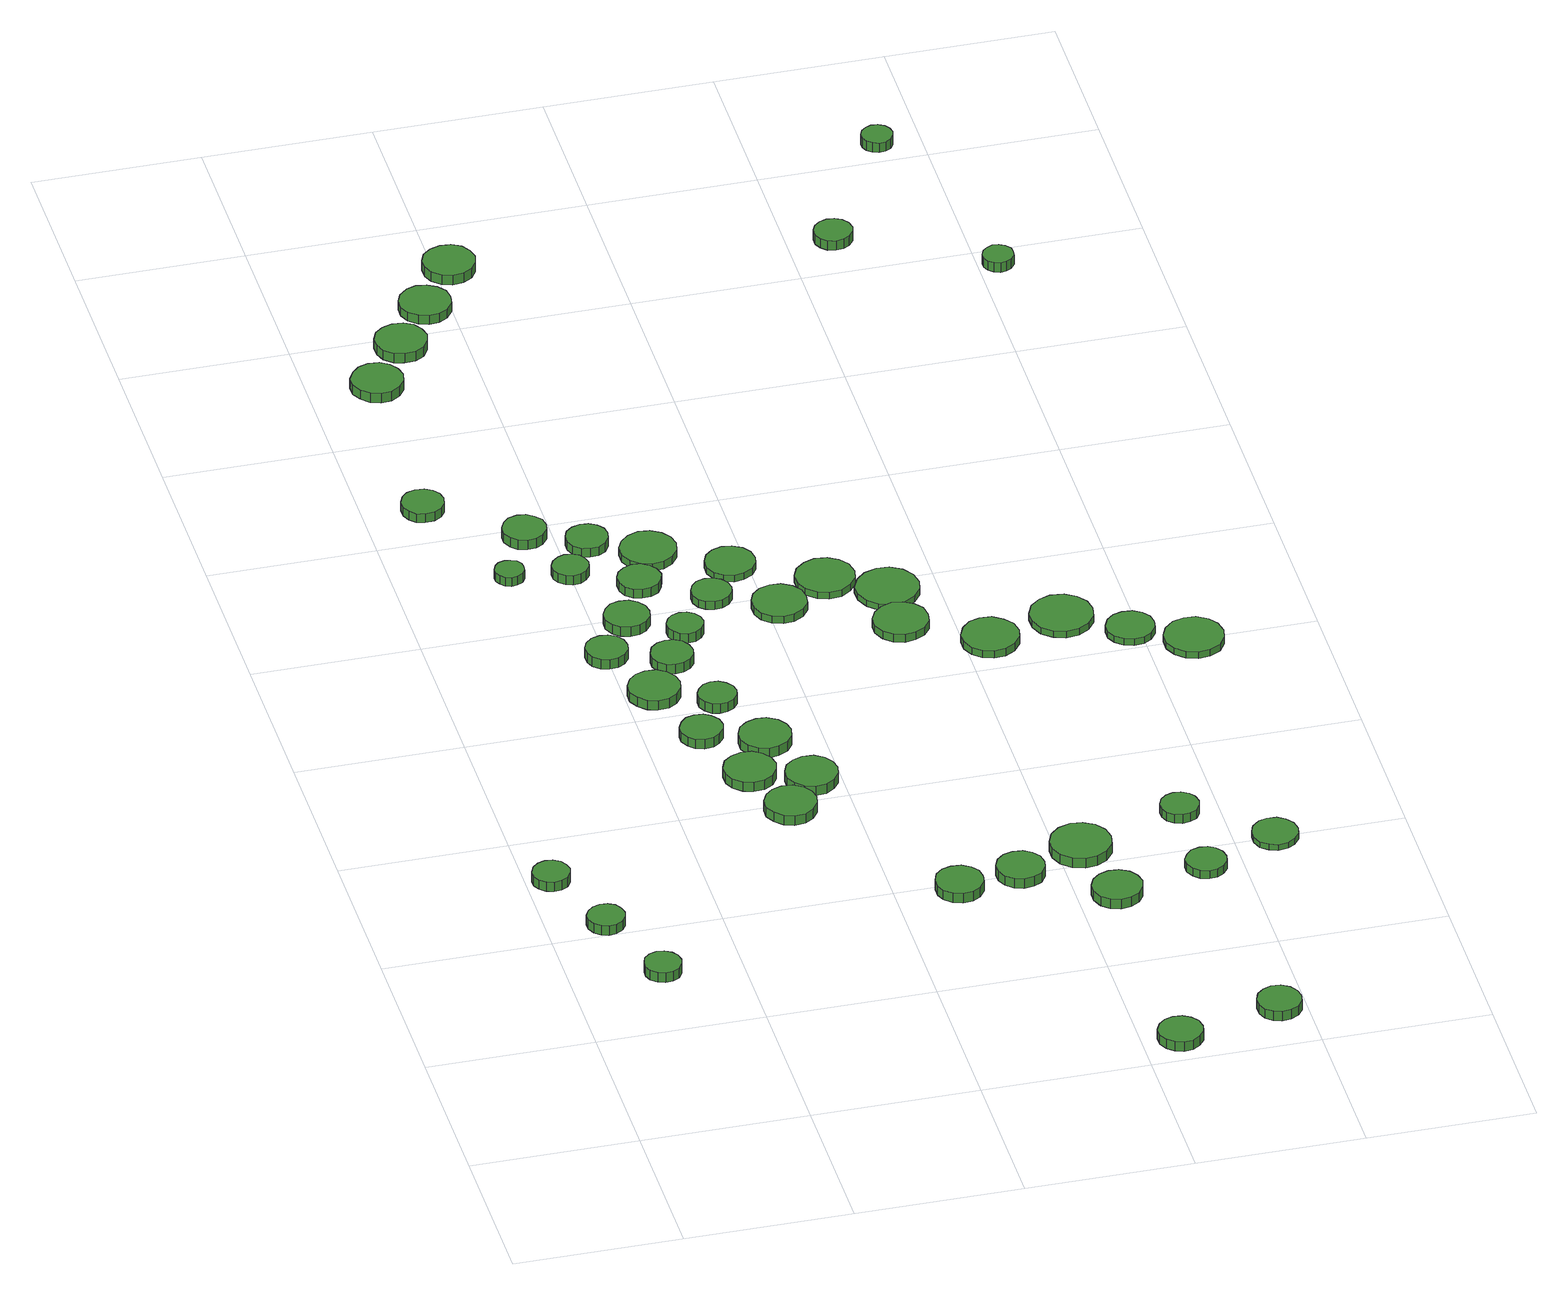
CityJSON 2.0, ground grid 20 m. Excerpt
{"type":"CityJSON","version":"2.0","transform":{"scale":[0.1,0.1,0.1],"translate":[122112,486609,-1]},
"CityObjects":{
"tree1":{"type":"SolitaryVegetationObject","attributes":{"function":"something"},"geometry":[{"type":"MultiSurface","lod":"1","boundaries":[[[0,1,2,3,4,5,6,7,8,9,10,11,12,13,14]],[[15,16,17,18,19,20,21,22,23,24,25,26,27,28,29]],[[0,29,28,1]],[[1,28,27,2]],[[2,27,26,3]],[[3,26,25,4]],[[4,25,24,5]],[[5,24,23,6]],[[6,23,22,7]],[[7,22,21,8]],[[8,21,20,9]],[[9,20,19,10]],[[10,19,18,11]],[[11,18,17,12]],[[12,17,16,13]],[[13,16,15,14]],[[14,15,29,0]]]}]},
"tree2":{"type":"SolitaryVegetationObject","attributes":{"function":"something"},"geometry":[{"type":"MultiSurface","lod":"1","boundaries":[[[30,31,32,33,34,35,36,37,38,39,40,41,42,43,44]],[[45,46,47,48,49,50,51,52,53,54,55,56,57,58,59]],[[30,59,58,31]],[[31,58,57,32]],[[32,57,56,33]],[[33,56,55,34]],[[34,55,54,35]],[[35,54,53,36]],[[36,53,52,37]],[[37,52,51,38]],[[38,51,50,39]],[[39,50,49,40]],[[40,49,48,41]],[[41,48,47,42]],[[42,47,46,43]],[[43,46,45,44]],[[44,45,59,30]]]}]},
"tree3":{"type":"SolitaryVegetationObject","attributes":{"function":"something"},"geometry":[{"type":"MultiSurface","lod":"1","boundaries":[[[60,61,62,63,64,65,66,67,68,69,70,71,72,73,74]],[[75,76,77,78,79,80,81,82,83,84,85,86,87,88,89]],[[60,89,88,61]],[[61,88,87,62]],[[62,87,86,63]],[[63,86,85,64]],[[64,85,84,65]],[[65,84,83,66]],[[66,83,82,67]],[[67,82,81,68]],[[68,81,80,69]],[[69,80,79,70]],[[70,79,78,71]],[[71,78,77,72]],[[72,77,76,73]],[[73,76,75,74]],[[74,75,89,60]]]}]},
"tree4":{"type":"SolitaryVegetationObject","attributes":{"function":"something"},"geometry":[{"type":"MultiSurface","lod":"1","boundaries":[[[90,91,92,93,94,95,96,97,98,99,100,101,102,103,104]],[[105,106,107,108,109,110,111,112,113,114,115,116,117,118,119]],[[90,119,118,91]],[[91,118,117,92]],[[92,117,116,93]],[[93,116,115,94]],[[94,115,114,95]],[[95,114,113,96]],[[96,113,112,97]],[[97,112,111,98]],[[98,111,110,99]],[[99,110,109,100]],[[100,109,108,101]],[[101,108,107,102]],[[102,107,106,103]],[[103,106,105,104]],[[104,105,119,90]]]}]},
"tree5":{"type":"SolitaryVegetationObject","attributes":{"function":"something"},"geometry":[{"type":"MultiSurface","lod":"1","boundaries":[[[120,121,122,123,124,125,126,127,128,129,130,131,132,133,134]],[[135,136,137,138,139,140,141,142,143,144,145,146,147,148,149]],[[120,149,148,121]],[[121,148,147,122]],[[122,147,146,123]],[[123,146,145,124]],[[124,145,144,125]],[[125,144,143,126]],[[126,143,142,127]],[[127,142,141,128]],[[128,141,140,129]],[[129,140,139,130]],[[130,139,138,131]],[[131,138,137,132]],[[132,137,136,133]],[[133,136,135,134]],[[134,135,149,120]]]}]},
"tree6":{"type":"SolitaryVegetationObject","attributes":{"function":"something"},"geometry":[{"type":"MultiSurface","lod":"1","boundaries":[[[150,151,152,153,154,155,156,157,158,159,160,161,162,163,164]],[[165,166,167,168,169,170,171,172,173,174,175,176,177,178,179]],[[150,179,178,151]],[[151,178,177,152]],[[152,177,176,153]],[[153,176,175,154]],[[154,175,174,155]],[[155,174,173,156]],[[156,173,172,157]],[[157,172,171,158]],[[158,171,170,159]],[[159,170,169,160]],[[160,169,168,161]],[[161,168,167,162]],[[162,167,166,163]],[[163,166,165,164]],[[164,165,179,150]]]}]},
"tree7":{"type":"SolitaryVegetationObject","attributes":{"function":"something"},"geometry":[{"type":"MultiSurface","lod":"1","boundaries":[[[180,181,182,183,184,185,186,187,188,189,190,191,192,193,194]],[[195,196,197,198,199,200,201,202,203,204,205,206,207,208,209]],[[180,209,208,181]],[[181,208,207,182]],[[182,207,206,183]],[[183,206,205,184]],[[184,205,204,185]],[[185,204,203,186]],[[186,203,202,187]],[[187,202,201,188]],[[188,201,200,189]],[[189,200,199,190]],[[190,199,198,191]],[[191,198,197,192]],[[192,197,196,193]],[[193,196,195,194]],[[194,195,209,180]]]}]},
"tree8":{"type":"SolitaryVegetationObject","attributes":{"function":"something"},"geometry":[{"type":"MultiSurface","lod":"1","boundaries":[[[210,211,212,213,214,215,216,217,218,219,220,221,222,223,224]],[[225,226,227,228,229,230,231,232,233,234,235,236,237,238,239]],[[210,239,238,211]],[[211,238,237,212]],[[212,237,236,213]],[[213,236,235,214]],[[214,235,234,215]],[[215,234,233,216]],[[216,233,232,217]],[[217,232,231,218]],[[218,231,230,219]],[[219,230,229,220]],[[220,229,228,221]],[[221,228,227,222]],[[222,227,226,223]],[[223,226,225,224]],[[224,225,239,210]]]}]},
"tree9":{"type":"SolitaryVegetationObject","attributes":{"function":"something"},"geometry":[{"type":"MultiSurface","lod":"1","boundaries":[[[240,241,242,243,244,245,246,247,248,249,250,251,252,253,254]],[[255,256,257,258,259,260,261,262,263,264,265,266,267,268,269]],[[240,269,268,241]],[[241,268,267,242]],[[242,267,266,243]],[[243,266,265,244]],[[244,265,264,245]],[[245,264,263,246]],[[246,263,262,247]],[[247,262,261,248]],[[248,261,260,249]],[[249,260,259,250]],[[250,259,258,251]],[[251,258,257,252]],[[252,257,256,253]],[[253,256,255,254]],[[254,255,269,240]]]}]},
"tree10":{"type":"SolitaryVegetationObject","attributes":{"function":"something"},"geometry":[{"type":"MultiSurface","lod":"1","boundaries":[[[270,271,272,273,274,275,276,277,278,279,280,281,282,283,284]],[[285,286,287,288,289,290,291,292,293,294,295,296,297,298,299]],[[270,299,298,271]],[[271,298,297,272]],[[272,297,296,273]],[[273,296,295,274]],[[274,295,294,275]],[[275,294,293,276]],[[276,293,292,277]],[[277,292,291,278]],[[278,291,290,279]],[[279,290,289,280]],[[280,289,288,281]],[[281,288,287,282]],[[282,287,286,283]],[[283,286,285,284]],[[284,285,299,270]]]}]},
"tree11":{"type":"SolitaryVegetationObject","attributes":{"function":"something"},"geometry":[{"type":"MultiSurface","lod":"1","boundaries":[[[300,301,302,303,304,305,306,307,308,309,310,311,312,313,314]],[[315,316,317,318,319,320,321,322,323,324,325,326,327,328,329]],[[300,329,328,301]],[[301,328,327,302]],[[302,327,326,303]],[[303,326,325,304]],[[304,325,324,305]],[[305,324,323,306]],[[306,323,322,307]],[[307,322,321,308]],[[308,321,320,309]],[[309,320,319,310]],[[310,319,318,311]],[[311,318,317,312]],[[312,317,316,313]],[[313,316,315,314]],[[314,315,329,300]]]}]},
"tree12":{"type":"SolitaryVegetationObject","attributes":{"function":"something"},"geometry":[{"type":"MultiSurface","lod":"1","boundaries":[[[330,331,332,333,334,335,336,337,338,339,340,341,342,343,344]],[[345,346,347,348,349,350,351,352,353,354,355,356,357,358,359]],[[330,359,358,331]],[[331,358,357,332]],[[332,357,356,333]],[[333,356,355,334]],[[334,355,354,335]],[[335,354,353,336]],[[336,353,352,337]],[[337,352,351,338]],[[338,351,350,339]],[[339,350,349,340]],[[340,349,348,341]],[[341,348,347,342]],[[342,347,346,343]],[[343,346,345,344]],[[344,345,359,330]]]}]},
"tree13":{"type":"SolitaryVegetationObject","attributes":{"function":"something"},"geometry":[{"type":"MultiSurface","lod":"1","boundaries":[[[360,361,362,363,364,365,366,367,368,369,370,371,372,373,374]],[[375,376,377,378,379,380,381,382,383,384,385,386,387,388,389]],[[360,389,388,361]],[[361,388,387,362]],[[362,387,386,363]],[[363,386,385,364]],[[364,385,384,365]],[[365,384,383,366]],[[366,383,382,367]],[[367,382,381,368]],[[368,381,380,369]],[[369,380,379,370]],[[370,379,378,371]],[[371,378,377,372]],[[372,377,376,373]],[[373,376,375,374]],[[374,375,389,360]]]}]},
"tree14":{"type":"SolitaryVegetationObject","attributes":{"function":"something"},"geometry":[{"type":"MultiSurface","lod":"1","boundaries":[[[390,391,392,393,394,395,396,397,398,399,400,401,402,403,404]],[[405,406,407,408,409,410,411,412,413,414,415,416,417,418,419]],[[390,419,418,391]],[[391,418,417,392]],[[392,417,416,393]],[[393,416,415,394]],[[394,415,414,395]],[[395,414,413,396]],[[396,413,412,397]],[[397,412,411,398]],[[398,411,410,399]],[[399,410,409,400]],[[400,409,408,401]],[[401,408,407,402]],[[402,407,406,403]],[[403,406,405,404]],[[404,405,419,390]]]}]},
"tree15":{"type":"SolitaryVegetationObject","attributes":{"function":"something"},"geometry":[{"type":"MultiSurface","lod":"1","boundaries":[[[420,421,422,423,424,425,426,427,428,429,430,431,432,433,434]],[[435,436,437,438,439,440,441,442,443,444,445,446,447,448,449]],[[420,449,448,421]],[[421,448,447,422]],[[422,447,446,423]],[[423,446,445,424]],[[424,445,444,425]],[[425,444,443,426]],[[426,443,442,427]],[[427,442,441,428]],[[428,441,440,429]],[[429,440,439,430]],[[430,439,438,431]],[[431,438,437,432]],[[432,437,436,433]],[[433,436,435,434]],[[434,435,449,420]]]}]},
"tree16":{"type":"SolitaryVegetationObject","attributes":{"function":"something"},"geometry":[{"type":"MultiSurface","lod":"1","boundaries":[[[450,451,452,453,454,455,456,457,458,459,460,461,462,463,464]],[[465,466,467,468,469,470,471,472,473,474,475,476,477,478,479]],[[450,479,478,451]],[[451,478,477,452]],[[452,477,476,453]],[[453,476,475,454]],[[454,475,474,455]],[[455,474,473,456]],[[456,473,472,457]],[[457,472,471,458]],[[458,471,470,459]],[[459,470,469,460]],[[460,469,468,461]],[[461,468,467,462]],[[462,467,466,463]],[[463,466,465,464]],[[464,465,479,450]]]}]},
"tree17":{"type":"SolitaryVegetationObject","attributes":{"function":"something"},"geometry":[{"type":"MultiSurface","lod":"1","boundaries":[[[480,481,482,483,484,485,486,487,488,489,490,491,492,493,494]],[[495,496,497,498,499,500,501,502,503,504,505,506,507,508,509]],[[480,509,508,481]],[[481,508,507,482]],[[482,507,506,483]],[[483,506,505,484]],[[484,505,504,485]],[[485,504,503,486]],[[486,503,502,487]],[[487,502,501,488]],[[488,501,500,489]],[[489,500,499,490]],[[490,499,498,491]],[[491,498,497,492]],[[492,497,496,493]],[[493,496,495,494]],[[494,495,509,480]]]}]},
"tree18":{"type":"SolitaryVegetationObject","attributes":{"function":"something"},"geometry":[{"type":"MultiSurface","lod":"1","boundaries":[[[510,511,512,513,514,515,516,517,518,519,520,521,522,523,524]],[[525,526,527,528,529,530,531,532,533,534,535,536,537,538,539]],[[510,539,538,511]],[[511,538,537,512]],[[512,537,536,513]],[[513,536,535,514]],[[514,535,534,515]],[[515,534,533,516]],[[516,533,532,517]],[[517,532,531,518]],[[518,531,530,519]],[[519,530,529,520]],[[520,529,528,521]],[[521,528,527,522]],[[522,527,526,523]],[[523,526,525,524]],[[524,525,539,510]]]}]},
"tree19":{"type":"SolitaryVegetationObject","attributes":{"function":"something"},"geometry":[{"type":"MultiSurface","lod":"1","boundaries":[[[540,541,542,543,544,545,546,547,548,549,550,551,552,553,554]],[[555,556,557,558,559,560,561,562,563,564,565,566,567,568,569]],[[540,569,568,541]],[[541,568,567,542]],[[542,567,566,543]],[[543,566,565,544]],[[544,565,564,545]],[[545,564,563,546]],[[546,563,562,547]],[[547,562,561,548]],[[548,561,560,549]],[[549,560,559,550]],[[550,559,558,551]],[[551,558,557,552]],[[552,557,556,553]],[[553,556,555,554]],[[554,555,569,540]]]}]},
"tree20":{"type":"SolitaryVegetationObject","attributes":{"function":"something"},"geometry":[{"type":"MultiSurface","lod":"1","boundaries":[[[570,571,572,573,574,575,576,577,578,579,580,581,582,583,584]],[[585,586,587,588,589,590,591,592,593,594,595,596,597,598,599]],[[570,599,598,571]],[[571,598,597,572]],[[572,597,596,573]],[[573,596,595,574]],[[574,595,594,575]],[[575,594,593,576]],[[576,593,592,577]],[[577,592,591,578]],[[578,591,590,579]],[[579,590,589,580]],[[580,589,588,581]],[[581,588,587,582]],[[582,587,586,583]],[[583,586,585,584]],[[584,585,599,570]]]}]},
"tree21":{"type":"SolitaryVegetationObject","attributes":{"function":"something"},"geometry":[{"type":"MultiSurface","lod":"1","boundaries":[[[600,601,602,603,604,605,606,607,608,609,610,611,612,613,614]],[[615,616,617,618,619,620,621,622,623,624,625,626,627,628,629]],[[600,629,628,601]],[[601,628,627,602]],[[602,627,626,603]],[[603,626,625,604]],[[604,625,624,605]],[[605,624,623,606]],[[606,623,622,607]],[[607,622,621,608]],[[608,621,620,609]],[[609,620,619,610]],[[610,619,618,611]],[[611,618,617,612]],[[612,617,616,613]],[[613,616,615,614]],[[614,615,629,600]]]}]},
"tree22":{"type":"SolitaryVegetationObject","attributes":{"function":"something"},"geometry":[{"type":"MultiSurface","lod":"1","boundaries":[[[630,631,632,633,634,635,636,637,638,639,640,641,642,643,644]],[[645,646,647,648,649,650,651,652,653,654,655,656,657,658,659]],[[630,659,658,631]],[[631,658,657,632]],[[632,657,656,633]],[[633,656,655,634]],[[634,655,654,635]],[[635,654,653,636]],[[636,653,652,637]],[[637,652,651,638]],[[638,651,650,639]],[[639,650,649,640]],[[640,649,648,641]],[[641,648,647,642]],[[642,647,646,643]],[[643,646,645,644]],[[644,645,659,630]]]}]},
"tree23":{"type":"SolitaryVegetationObject","attributes":{"function":"something"},"geometry":[{"type":"MultiSurface","lod":"1","boundaries":[[[660,661,662,663,664,665,666,667,668,669,670,671,672,673,674]],[[675,676,677,678,679,680,681,682,683,684,685,686,687,688,689]],[[660,689,688,661]],[[661,688,687,662]],[[662,687,686,663]],[[663,686,685,664]],[[664,685,684,665]],[[665,684,683,666]],[[666,683,682,667]],[[667,682,681,668]],[[668,681,680,669]],[[669,680,679,670]],[[670,679,678,671]],[[671,678,677,672]],[[672,677,676,673]],[[673,676,675,674]],[[674,675,689,660]]]}]},
"tree24":{"type":"SolitaryVegetationObject","attributes":{"function":"something"},"geometry":[{"type":"MultiSurface","lod":"1","boundaries":[[[690,691,692,693,694,695,696,697,698,699,700,701,702,703,704]],[[705,706,707,708,709,710,711,712,713,714,715,716,717,718,719]],[[690,719,718,691]],[[691,718,717,692]],[[692,717,716,693]],[[693,716,715,694]],[[694,715,714,695]],[[695,714,713,696]],[[696,713,712,697]],[[697,712,711,698]],[[698,711,710,699]],[[699,710,709,700]],[[700,709,708,701]],[[701,708,707,702]],[[702,707,706,703]],[[703,706,705,704]],[[704,705,719,690]]]}]},
"tree25":{"type":"SolitaryVegetationObject","attributes":{"function":"something"},"geometry":[{"type":"MultiSurface","lod":"1","boundaries":[[[720,721,722,723,724,725,726,727,728,729,730,731,732,733,734]],[[735,736,737,738,739,740,741,742,743,744,745,746,747,748,749]],[[720,749,748,721]],[[721,748,747,722]],[[722,747,746,723]],[[723,746,745,724]],[[724,745,744,725]],[[725,744,743,726]],[[726,743,742,727]],[[727,742,741,728]],[[728,741,740,729]],[[729,740,739,730]],[[730,739,738,731]],[[731,738,737,732]],[[732,737,736,733]],[[733,736,735,734]],[[734,735,749,720]]]}]},
"tree26":{"type":"SolitaryVegetationObject","attributes":{"function":"something"},"geometry":[{"type":"MultiSurface","lod":"1","boundaries":[[[750,751,752,753,754,755,756,757,758,759,760,761,762,763,764]],[[765,766,767,768,769,770,771,772,773,774,775,776,777,778,779]],[[750,779,778,751]],[[751,778,777,752]],[[752,777,776,753]],[[753,776,775,754]],[[754,775,774,755]],[[755,774,773,756]],[[756,773,772,757]],[[757,772,771,758]],[[758,771,770,759]],[[759,770,769,760]],[[760,769,768,761]],[[761,768,767,762]],[[762,767,766,763]],[[763,766,765,764]],[[764,765,779,750]]]}]},
"tree27":{"type":"SolitaryVegetationObject","attributes":{"function":"something"},"geometry":[{"type":"MultiSurface","lod":"1","boundaries":[[[780,781,782,783,784,785,786,787,788,789,790,791,792,793,794]],[[795,796,797,798,799,800,801,802,803,804,805,806,807,808,809]],[[780,809,808,781]],[[781,808,807,782]],[[782,807,806,783]],[[783,806,805,784]],[[784,805,804,785]],[[785,804,803,786]],[[786,803,802,787]],[[787,802,801,788]],[[788,801,800,789]],[[789,800,799,790]],[[790,799,798,791]],[[791,798,797,792]],[[792,797,796,793]],[[793,796,795,794]],[[794,795,809,780]]]}]},
"tree28":{"type":"SolitaryVegetationObject","attributes":{"function":"something"},"geometry":[{"type":"MultiSurface","lod":"1","boundaries":[[[810,811,812,813,814,815,816,817,818,819,820,821,822,823,824]],[[825,826,827,828,829,830,831,832,833,834,835,836,837,838,839]],[[810,839,838,811]],[[811,838,837,812]],[[812,837,836,813]],[[813,836,835,814]],[[814,835,834,815]],[[815,834,833,816]],[[816,833,832,817]],[[817,832,831,818]],[[818,831,830,819]],[[819,830,829,820]],[[820,829,828,821]],[[821,828,827,822]],[[822,827,826,823]],[[823,826,825,824]],[[824,825,839,810]]]}]},
"tree29":{"type":"SolitaryVegetationObject","attributes":{"function":"something"},"geometry":[{"type":"MultiSurface","lod":"1","boundaries":[[[840,841,842,843,844,845,846,847,848,849,850,851,852,853,854]],[[855,856,857,858,859,860,861,862,863,864,865,866,867,868,869]],[[840,869,868,841]],[[841,868,867,842]],[[842,867,866,843]],[[843,866,865,844]],[[844,865,864,845]],[[845,864,863,846]],[[846,863,862,847]],[[847,862,861,848]],[[848,861,860,849]],[[849,860,859,850]],[[850,859,858,851]],[[851,858,857,852]],[[852,857,856,853]],[[853,856,855,854]],[[854,855,869,840]]]}]},
"tree30":{"type":"SolitaryVegetationObject","attributes":{"function":"something"},"geometry":[{"type":"MultiSurface","lod":"1","boundaries":[[[870,871,872,873,874,875,876,877,878,879,880,881,882,883,884]],[[885,886,887,888,889,890,891,892,893,894,895,896,897,898,899]],[[870,899,898,871]],[[871,898,897,872]],[[872,897,896,873]],[[873,896,895,874]],[[874,895,894,875]],[[875,894,893,876]],[[876,893,892,877]],[[877,892,891,878]],[[878,891,890,879]],[[879,890,889,880]],[[880,889,888,881]],[[881,888,887,882]],[[882,887,886,883]],[[883,886,885,884]],[[884,885,899,870]]]}]},
"tree31":{"type":"SolitaryVegetationObject","attributes":{"function":"something"},"geometry":[{"type":"MultiSurface","lod":"1","boundaries":[[[900,901,902,903,904,905,906,907,908,909,910,911,912,913,914]],[[915,916,917,918,919,920,921,922,923,924,925,926,927,928,929]],[[900,929,928,901]],[[901,928,927,902]],[[902,927,926,903]],[[903,926,925,904]],[[904,925,924,905]],[[905,924,923,906]],[[906,923,922,907]],[[907,922,921,908]],[[908,921,920,909]],[[909,920,919,910]],[[910,919,918,911]],[[911,918,917,912]],[[912,917,916,913]],[[913,916,915,914]],[[914,915,929,900]]]}]},
"tree32":{"type":"SolitaryVegetationObject","attributes":{"function":"something"},"geometry":[{"type":"MultiSurface","lod":"1","boundaries":[[[930,931,932,933,934,935,936,937,938,939,940,941,942,943,944]],[[945,946,947,948,949,950,951,952,953,954,955,956,957,958,959]],[[930,959,958,931]],[[931,958,957,932]],[[932,957,956,933]],[[933,956,955,934]],[[934,955,954,935]],[[935,954,953,936]],[[936,953,952,937]],[[937,952,951,938]],[[938,951,950,939]],[[939,950,949,940]],[[940,949,948,941]],[[941,948,947,942]],[[942,947,946,943]],[[943,946,945,944]],[[944,945,959,930]]]}]},
"tree33":{"type":"SolitaryVegetationObject","attributes":{"function":"something"},"geometry":[{"type":"MultiSurface","lod":"1","boundaries":[[[960,961,962,963,964,965,966,967,968,969,970,971,972,973,974]],[[975,976,977,978,979,980,981,982,983,984,985,986,987,988,989]],[[960,989,988,961]],[[961,988,987,962]],[[962,987,986,963]],[[963,986,985,964]],[[964,985,984,965]],[[965,984,983,966]],[[966,983,982,967]],[[967,982,981,968]],[[968,981,980,969]],[[969,980,979,970]],[[970,979,978,971]],[[971,978,977,972]],[[972,977,976,973]],[[973,976,975,974]],[[974,975,989,960]]]}]},
"tree34":{"type":"SolitaryVegetationObject","attributes":{"function":"something"},"geometry":[{"type":"MultiSurface","lod":"1","boundaries":[[[990,991,992,993,994,995,996,997,998,999,1000,1001,1002,1003,1004]],[[1005,1006,1007,1008,1009,1010,1011,1012,1013,1014,1015,1016,1017,1018,1019]],[[990,1019,1018,991]],[[991,1018,1017,992]],[[992,1017,1016,993]],[[993,1016,1015,994]],[[994,1015,1014,995]],[[995,1014,1013,996]],[[996,1013,1012,997]],[[997,1012,1011,998]],[[998,1011,1010,999]],[[999,1010,1009,1000]],[[1000,1009,1008,1001]],[[1001,1008,1007,1002]],[[1002,1007,1006,1003]],[[1003,1006,1005,1004]],[[1004,1005,1019,990]]]}]},
"tree35":{"type":"SolitaryVegetationObject","attributes":{"function":"something"},"geometry":[{"type":"MultiSurface","lod":"1","boundaries":[[[1020,1021,1022,1023,1024,1025,1026,1027,1028,1029,1030,1031,1032,1033,1034]],[[1035,1036,1037,1038,1039,1040,1041,1042,1043,1044,1045,1046,1047,1048,1049]],[[1020,1049,1048,1021]],[[1021,1048,1047,1022]],[[1022,1047,1046,1023]],[[1023,1046,1045,1024]],[[1024,1045,1044,1025]],[[1025,1044,1043,1026]],[[1026,1043,1042,1027]],[[1027,1042,1041,1028]],[[1028,1041,1040,1029]],[[1029,1040,1039,1030]],[[1030,1039,1038,1031]],[[1031,1038,1037,1032]],[[1032,1037,1036,1033]],[[1033,1036,1035,1034]],[[1034,1035,1049,1020]]]}]},
"tree36":{"type":"SolitaryVegetationObject","attributes":{"function":"something"},"geometry":[{"type":"MultiSurface","lod":"1","boundaries":[[[1050,1051,1052,1053,1054,1055,1056,1057,1058,1059,1060,1061,1062,1063,1064]],[[1065,1066,1067,1068,1069,1070,1071,1072,1073,1074,1075,1076,1077,1078,1079]],[[1050,1079,1078,1051]],[[1051,1078,1077,1052]],[[1052,1077,1076,1053]],[[1053,1076,1075,1054]],[[1054,1075,1074,1055]],[[1055,1074,1073,1056]],[[1056,1073,1072,1057]],[[1057,1072,1071,1058]],[[1058,1071,1070,1059]],[[1059,1070,1069,1060]],[[1060,1069,1068,1061]],[[1061,1068,1067,1062]],[[1062,1067,1066,1063]],[[1063,1066,1065,1064]],[[1064,1065,1079,1050]]]}]},
"tree37":{"type":"SolitaryVegetationObject","attributes":{"function":"something"},"geometry":[{"type":"MultiSurface","lod":"1","boundaries":[[[1080,1081,1082,1083,1084,1085,1086,1087,1088,1089,1090,1091,1092,1093,1094]],[[1095,1096,1097,1098,1099,1100,1101,1102,1103,1104,1105,1106,1107,1108,1109]],[[1080,1109,1108,1081]],[[1081,1108,1107,1082]],[[1082,1107,1106,1083]],[[1083,1106,1105,1084]],[[1084,1105,1104,1085]],[[1085,1104,1103,1086]],[[1086,1103,1102,1087]],[[1087,1102,1101,1088]],[[1088,1101,1100,1089]],[[1089,1100,1099,1090]],[[1090,1099,1098,1091]],[[1091,1098,1097,1092]],[[1092,1097,1096,1093]],[[1093,1096,1095,1094]],[[1094,1095,1109,1080]]]}]},
"tree38":{"type":"SolitaryVegetationObject","attributes":{"function":"something"},"geometry":[{"type":"MultiSurface","lod":"1","boundaries":[[[1110,1111,1112,1113,1114,1115,1116,1117,1118,1119,1120,1121,1122,1123,1124]],[[1125,1126,1127,1128,1129,1130,1131,1132,1133,1134,1135,1136,1137,1138,1139]],[[1110,1139,1138,1111]],[[1111,1138,1137,1112]],[[1112,1137,1136,1113]],[[1113,1136,1135,1114]],[[1114,1135,1134,1115]],[[1115,1134,1133,1116]],[[1116,1133,1132,1117]],[[1117,1132,1131,1118]],[[1118,1131,1130,1119]],[[1119,1130,1129,1120]],[[1120,1129,1128,1121]],[[1121,1128,1127,1122]],[[1122,1127,1126,1123]],[[1123,1126,1125,1124]],[[1124,1125,1139,1110]]]}]},
"tree39":{"type":"SolitaryVegetationObject","attributes":{"function":"something"},"geometry":[{"type":"MultiSurface","lod":"1","boundaries":[[[1140,1141,1142,1143,1144,1145,1146,1147,1148,1149,1150,1151,1152,1153,1154]],[[1155,1156,1157,1158,1159,1160,1161,1162,1163,1164,1165,1166,1167,1168,1169]],[[1140,1169,1168,1141]],[[1141,1168,1167,1142]],[[1142,1167,1166,1143]],[[1143,1166,1165,1144]],[[1144,1165,1164,1145]],[[1145,1164,1163,1146]],[[1146,1163,1162,1147]],[[1147,1162,1161,1148]],[[1148,1161,1160,1149]],[[1149,1160,1159,1150]],[[1150,1159,1158,1151]],[[1151,1158,1157,1152]],[[1152,1157,1156,1153]],[[1153,1156,1155,1154]],[[1154,1155,1169,1140]]]}]},
"tree40":{"type":"SolitaryVegetationObject","attributes":{"function":"something"},"geometry":[{"type":"MultiSurface","lod":"1","boundaries":[[[1170,1171,1172,1173,1174,1175,1176,1177,1178,1179,1180,1181,1182,1183,1184]],[[1185,1186,1187,1188,1189,1190,1191,1192,1193,1194,1195,1196,1197,1198,1199]],[[1170,1199,1198,1171]],[[1171,1198,1197,1172]],[[1172,1197,1196,1173]],[[1173,1196,1195,1174]],[[1174,1195,1194,1175]],[[1175,1194,1193,1176]],[[1176,1193,1192,1177]],[[1177,1192,1191,1178]],[[1178,1191,1190,1179]],[[1179,1190,1189,1180]],[[1180,1189,1188,1181]],[[1181,1188,1187,1182]],[[1182,1187,1186,1183]],[[1183,1186,1185,1184]],[[1184,1185,1199,1170]]]}]},
"tree41":{"type":"SolitaryVegetationObject","attributes":{"function":"something"},"geometry":[{"type":"MultiSurface","lod":"1","boundaries":[[[1200,1201,1202,1203,1204,1205,1206,1207,1208,1209,1210,1211,1212,1213,1214]],[[1215,1216,1217,1218,1219,1220,1221,1222,1223,1224,1225,1226,1227,1228,1229]],[[1200,1229,1228,1201]],[[1201,1228,1227,1202]],[[1202,1227,1226,1203]],[[1203,1226,1225,1204]],[[1204,1225,1224,1205]],[[1205,1224,1223,1206]],[[1206,1223,1222,1207]],[[1207,1222,1221,1208]],[[1208,1221,1220,1209]],[[1209,1220,1219,1210]],[[1210,1219,1218,1211]],[[1211,1218,1217,1212]],[[1212,1217,1216,1213]],[[1213,1216,1215,1214]],[[1214,1215,1229,1200]]]}]},
"tree42":{"type":"SolitaryVegetationObject","attributes":{"function":"something"},"geometry":[{"type":"MultiSurface","lod":"1","boundaries":[[[1230,1231,1232,1233,1234,1235,1236,1237,1238,1239,1240,1241,1242,1243,1244]],[[1245,1246,1247,1248,1249,1250,1251,1252,1253,1254,1255,1256,1257,1258,1259]],[[1230,1259,1258,1231]],[[1231,1258,1257,1232]],[[1232,1257,1256,1233]],[[1233,1256,1255,1234]],[[1234,1255,1254,1235]],[[1235,1254,1253,1236]],[[1236,1253,1252,1237]],[[1237,1252,1251,1238]],[[1238,1251,1250,1239]],[[1239,1250,1249,1240]],[[1240,1249,1248,1241]],[[1241,1248,1247,1242]],[[1242,1247,1246,1243]],[[1243,1246,1245,1244]],[[1244,1245,1259,1230]]]}]},
"tree43":{"type":"SolitaryVegetationObject","attributes":{"function":"something"},"geometry":[{"type":"MultiSurface","lod":"1","boundaries":[[[1260,1261,1262,1263,1264,1265,1266,1267,1268,1269,1270,1271,1272,1273,1274]],[[1275,1276,1277,1278,1279,1280,1281,1282,1283,1284,1285,1286,1287,1288,1289]],[[1260,1289,1288,1261]],[[1261,1288,1287,1262]],[[1262,1287,1286,1263]],[[1263,1286,1285,1264]],[[1264,1285,1284,1265]],[[1265,1284,1283,1266]],[[1266,1283,1282,1267]],[[1267,1282,1281,1268]],[[1268,1281,1280,1269]],[[1269,1280,1279,1270]],[[1270,1279,1278,1271]],[[1271,1278,1277,1272]],[[1272,1277,1276,1273]],[[1273,1276,1275,1274]],[[1274,1275,1289,1260]]]}]},
"tree44":{"type":"SolitaryVegetationObject","attributes":{"function":"something"},"geometry":[{"type":"MultiSurface","lod":"1","boundaries":[[[1290,1291,1292,1293,1294,1295,1296,1297,1298,1299,1300,1301,1302,1303,1304]],[[1305,1306,1307,1308,1309,1310,1311,1312,1313,1314,1315,1316,1317,1318,1319]],[[1290,1319,1318,1291]],[[1291,1318,1317,1292]],[[1292,1317,1316,1293]],[[1293,1316,1315,1294]],[[1294,1315,1314,1295]],[[1295,1314,1313,1296]],[[1296,1313,1312,1297]],[[1297,1312,1311,1298]],[[1298,1311,1310,1299]],[[1299,1310,1309,1300]],[[1300,1309,1308,1301]],[[1301,1308,1307,1302]],[[1302,1307,1306,1303]],[[1303,1306,1305,1304]],[[1304,1305,1319,1290]]]}]},
"tree45":{"type":"SolitaryVegetationObject","attributes":{"function":"something"},"geometry":[{"type":"MultiSurface","lod":"1","boundaries":[[[1320,1321,1322,1323,1324,1325,1326,1327,1328,1329,1330,1331,1332,1333,1334]],[[1335,1336,1337,1338,1339,1340,1341,1342,1343,1344,1345,1346,1347,1348,1349]],[[1320,1349,1348,1321]],[[1321,1348,1347,1322]],[[1322,1347,1346,1323]],[[1323,1346,1345,1324]],[[1324,1345,1344,1325]],[[1325,1344,1343,1326]],[[1326,1343,1342,1327]],[[1327,1342,1341,1328]],[[1328,1341,1340,1329]],[[1329,1340,1339,1330]],[[1330,1339,1338,1331]],[[1331,1338,1337,1332]],[[1332,1337,1336,1333]],[[1333,1336,1335,1334]],[[1334,1335,1349,1320]]]}]},
"tree46":{"type":"SolitaryVegetationObject","attributes":{"function":"something"},"geometry":[{"type":"MultiSurface","lod":"1","boundaries":[[[1350,1351,1352,1353,1354,1355,1356,1357,1358,1359,1360,1361,1362,1363,1364]],[[1365,1366,1367,1368,1369,1370,1371,1372,1373,1374,1375,1376,1377,1378,1379]],[[1350,1379,1378,1351]],[[1351,1378,1377,1352]],[[1352,1377,1376,1353]],[[1353,1376,1375,1354]],[[1354,1375,1374,1355]],[[1355,1374,1373,1356]],[[1356,1373,1372,1357]],[[1357,1372,1371,1358]],[[1358,1371,1370,1359]],[[1359,1370,1369,1360]],[[1360,1369,1368,1361]],[[1361,1368,1367,1362]],[[1362,1367,1366,1363]],[[1363,1366,1365,1364]],[[1364,1365,1379,1350]]]}]},
"tree47":{"type":"SolitaryVegetationObject","attributes":{"function":"something"},"geometry":[{"type":"MultiSurface","lod":"1","boundaries":[[[1380,1381,1382,1383,1384,1385,1386,1387,1388,1389,1390,1391,1392,1393,1394]],[[1395,1396,1397,1398,1399,1400,1401,1402,1403,1404,1405,1406,1407,1408,1409]],[[1380,1409,1408,1381]],[[1381,1408,1407,1382]],[[1382,1407,1406,1383]],[[1383,1406,1405,1384]],[[1384,1405,1404,1385]],[[1385,1404,1403,1386]],[[1386,1403,1402,1387]],[[1387,1402,1401,1388]],[[1388,1401,1400,1389]],[[1389,1400,1399,1390]],[[1390,1399,1398,1391]],[[1391,1398,1397,1392]],[[1392,1397,1396,1393]],[[1393,1396,1395,1394]],[[1394,1395,1409,1380]]]}]}
},
"vertices":[
[50,513,26],[48,522,26],[43,529,26],[35,534,26],[26,535,26],[17,532,26],[10,526,26],[6,517,26],[6,508,26],[10,500,26],[17,494,26],[26,491,26],[35,492,26],[43,496,26],[48,504,26],[48,504,13],[43,496,13],[35,492,13],[26,491,13],[17,494,13],[10,500,13],[6,508,13],[6,517,13],[10,526,13],[17,532,13],[26,535,13],[35,534,13],[43,529,13],[48,522,13],[50,513,13],
[88,410,29],[86,419,29],[81,427,29],[73,431,29],[64,432,29],[55,429,29],[48,423,29],[44,415,29],[44,406,29],[48,397,29],[55,391,29],[64,388,29],[73,389,29],[81,394,29],[86,401,29],[86,401,16],[81,394,16],[73,389,16],[64,388,16],[55,391,16],[48,397,16],[44,406,16],[44,415,16],[48,423,16],[55,429,16],[64,432,16],[73,431,16],[81,427,16],[86,419,16],[88,410,16],
[126,300,32],[124,309,32],[119,316,32],[111,321,32],[102,322,32],[93,319,32],[86,313,32],[83,304,32],[83,295,32],[86,287,32],[93,281,32],[102,278,32],[111,279,32],[119,283,32],[124,291,32],[124,291,19],[119,283,19],[111,279,19],[102,278,19],[93,281,19],[86,287,19],[83,295,19],[83,304,19],[86,313,19],[93,319,19],[102,322,19],[111,321,19],[119,316,19],[124,309,19],[126,300,19],
[92,1254,27],[90,1264,27],[84,1272,27],[75,1277,27],[64,1278,27],[54,1275,27],[47,1268,27],[43,1259,27],[43,1248,27],[47,1239,27],[54,1232,27],[64,1229,27],[75,1230,27],[84,1235,27],[90,1243,27],[90,1243,15],[84,1235,15],[75,1230,15],[64,1229,15],[54,1232,15],[47,1239,15],[43,1248,15],[43,1259,15],[47,1268,15],[54,1275,15],[64,1278,15],[75,1277,15],[84,1272,15],[90,1264,15],[92,1254,15],
[147,1102,26],[146,1109,26],[142,1115,26],[135,1118,26],[128,1119,26],[121,1117,26],[116,1112,26],[113,1105,26],[113,1098,26],[116,1092,26],[121,1087,26],[128,1084,26],[135,1085,26],[142,1089,26],[146,1095,26],[146,1095,14],[142,1089,14],[135,1085,14],[128,1084,14],[121,1087,14],[116,1092,14],[113,1098,14],[113,1105,14],[116,1112,14],[121,1117,14],[128,1119,14],[135,1118,14],[142,1115,14],[146,1109,14],[147,1102,14],
[223,924,26],[221,935,26],[215,943,26],[206,948,26],[196,949,26],[186,946,26],[178,939,26],[174,930,26],[174,919,26],[178,910,26],[186,903,26],[196,900,26],[206,901,26],[215,906,26],[221,914,26],[221,914,13],[215,906,13],[206,901,13],[196,900,13],[186,903,13],[178,910,13],[174,919,13],[174,930,13],[178,939,13],[186,946,13],[196,949,13],[206,948,13],[215,943,13],[221,935,13],[223,924,13],
[263,839,26],[260,851,26],[253,861,26],[242,868,26],[229,869,26],[217,865,26],[208,857,26],[202,845,26],[202,832,26],[208,821,26],[217,812,26],[229,808,26],[242,809,26],[253,816,26],[260,826,26],[260,826,13],[253,816,13],[242,809,13],[229,808,13],[217,812,13],[208,821,13],[202,832,13],[202,845,13],[208,857,13],[217,865,13],[229,869,13],[242,868,13],[253,861,13],[260,851,13],[263,839,13],
[289,746,26],[287,756,26],[280,765,26],[272,770,26],[261,771,26],[251,768,26],[244,761,26],[239,751,26],[239,741,26],[244,731,26],[251,724,26],[261,721,26],[272,722,26],[280,727,26],[287,736,26],[287,736,13],[280,727,13],[272,722,13],[261,721,13],[251,724,13],[244,731,13],[239,741,13],[239,751,13],[244,761,13],[251,768,13],[261,771,13],[272,770,13],[280,765,13],[287,756,13],[289,746,13],
[328,655,27],[325,667,27],[318,677,27],[307,684,27],[294,685,27],[282,681,27],[272,673,27],[267,661,27],[267,648,27],[272,637,27],[282,628,27],[294,624,27],[307,625,27],[318,632,27],[325,642,27],[325,642,14],[318,632,14],[307,625,14],[294,624,14],[282,628,14],[272,637,14],[267,648,14],[267,661,14],[272,673,14],[282,681,14],[294,685,14],[307,684,14],[318,677,14],[325,667,14],[328,655,14],
[356,578,28],[353,590,28],[346,600,28],[335,607,28],[322,608,28],[310,604,28],[301,596,28],[295,584,28],[295,571,28],[301,560,28],[310,551,28],[322,547,28],[335,548,28],[346,555,28],[353,565,28],[353,565,15],[346,555,15],[335,548,15],[322,547,15],[310,551,15],[301,560,15],[295,571,15],[295,584,15],[301,596,15],[310,604,15],[322,608,15],[335,607,15],[346,600,15],[353,590,15],[356,578,15],
[193,1179,24],[191,1190,24],[184,1198,24],[175,1204,24],[165,1205,24],[154,1202,24],[147,1195,24],[142,1185,24],[142,1174,24],[147,1164,24],[154,1157,24],[165,1154,24],[175,1155,24],[184,1160,24],[191,1169,24],[191,1169,11],[184,1160,11],[175,1155,11],[165,1154,11],[154,1157,11],[147,1164,11],[142,1174,11],[142,1185,11],[147,1195,11],[154,1202,11],[165,1205,11],[175,1204,11],[184,1198,11],[191,1190,11],[193,1179,11],
[221,1094,25],[219,1102,25],[214,1110,25],[206,1114,25],[197,1115,25],[189,1112,25],[182,1106,25],[178,1098,25],[178,1089,25],[182,1081,25],[189,1075,25],[197,1072,25],[206,1073,25],[214,1078,25],[219,1085,25],[219,1085,12],[214,1078,12],[206,1073,12],[197,1072,12],[189,1075,12],[182,1081,12],[178,1089,12],[178,1098,12],[182,1106,12],[189,1112,12],[197,1115,12],[206,1114,12],[214,1110,12],[219,1102,12],[221,1094,12],
[108,1501,28],[105,1513,28],[98,1523,28],[87,1530,28],[74,1531,28],[62,1527,28],[53,1518,28],[47,1507,28],[47,1494,28],[53,1483,28],[62,1474,28],[74,1470,28],[87,1471,28],[98,1478,28],[105,1488,28],[105,1488,15],[98,1478,15],[87,1471,15],[74,1470,15],[62,1474,15],[53,1483,15],[47,1494,15],[47,1507,15],[53,1518,15],[62,1527,15],[74,1531,15],[87,1530,15],[98,1523,15],[105,1513,15],[108,1501,15],
[264,984,25],[262,995,25],[255,1004,25],[246,1010,25],[235,1011,25],[224,1008,25],[216,1000,25],[211,990,25],[211,979,25],[216,968,25],[224,961,25],[235,958,25],[246,959,25],[255,964,25],[262,973,25],[262,973,12],[255,964,12],[246,959,12],[235,958,12],[224,961,12],[216,968,12],[211,979,12],[211,990,12],[216,1000,12],[224,1008,12],[235,1011,12],[246,1010,12],[255,1004,12],[262,995,12],[264,984,12],
[293,898,25],[291,908,25],[285,917,25],[276,922,25],[266,923,25],[256,920,25],[248,913,25],[244,903,25],[244,893,25],[248,884,25],[256,877,25],[266,874,25],[276,875,25],[285,880,25],[291,888,25],[291,888,12],[285,880,12],[276,875,12],[266,874,12],[256,877,12],[248,884,12],[244,893,12],[244,903,12],[248,913,12],[256,920,12],[266,923,12],[276,922,12],[285,917,12],[291,908,12],[293,898,12],
[321,808,25],[319,817,25],[313,825,25],[305,830,25],[296,831,25],[287,828,25],[280,821,25],[276,813,25],[276,803,25],[280,795,25],[287,788,25],[296,786,25],[305,787,25],[313,791,25],[319,799,25],[319,799,12],[313,791,12],[305,787,12],[296,786,12],[287,788,12],[280,795,12],[276,803,12],[276,813,12],[280,821,12],[287,828,12],[296,831,12],[305,830,12],[313,825,12],[319,817,12],[321,808,12],
[362,718,25],[359,730,25],[352,740,25],[340,747,25],[328,748,25],[316,744,25],[306,736,25],[301,724,25],[301,711,25],[306,700,25],[316,691,25],[328,687,25],[340,689,25],[352,695,25],[359,705,25],[359,705,12],[352,695,12],[340,689,12],[328,687,12],[316,691,12],[306,700,12],[301,711,12],[301,724,12],[306,736,12],[316,744,12],[328,748,12],[340,747,12],[352,740,12],[359,730,12],[362,718,12],
[394,630,27],[391,642,27],[384,652,27],[373,659,27],[360,660,27],[348,656,27],[338,648,27],[333,636,27],[333,623,27],[338,612,27],[348,603,27],[360,599,27],[373,600,27],[384,607,27],[391,617,27],[391,617,14],[384,607,14],[373,600,14],[360,599,14],[348,603,14],[338,612,14],[333,623,14],[333,636,14],[338,648,14],[348,656,14],[360,660,14],[373,659,14],[384,652,14],[391,642,14],[394,630,14],
[257,1147,23],[255,1157,23],[249,1165,23],[240,1170,23],[230,1171,23],[220,1168,23],[212,1161,23],[208,1152,23],[208,1142,23],[212,1132,23],[220,1125,23],[230,1122,23],[240,1123,23],[249,1128,23],[255,1137,23],[255,1137,11],[249,1128,11],[240,1123,11],[230,1122,11],[220,1125,11],[212,1132,11],[208,1142,11],[208,1152,11],[212,1161,11],[220,1168,11],[230,1171,11],[240,1170,11],[249,1165,11],[255,1157,11],[257,1147,11],
[319,950,25],[317,959,25],[312,966,25],[304,971,25],[295,972,25],[286,969,25],[280,963,25],[276,955,25],[276,946,25],[280,938,25],[286,932,25],[295,929,25],[304,930,25],[312,935,25],[317,942,25],[317,942,12],[312,935,12],[304,930,12],[295,929,12],[286,932,12],[280,938,12],[276,946,12],[276,955,12],[280,963,12],[286,969,12],[295,972,12],[304,971,12],[312,966,12],[317,959,12],[319,950,12],
[499,375,31],[497,387,31],[490,396,31],[480,402,31],[468,403,31],[457,400,31],[448,392,31],[444,381,31],[444,369,31],[448,359,31],[457,351,31],[468,347,31],[480,348,31],[490,354,31],[497,364,31],[497,364,18],[490,354,18],[480,348,18],[468,347,18],[457,351,18],[448,359,18],[444,369,18],[444,381,18],[448,392,18],[457,400,18],[468,403,18],[480,402,18],[490,396,18],[497,387,18],[499,375,18],
[296,1054,23],[293,1065,23],[287,1073,23],[278,1079,23],[267,1080,23],[257,1076,23],[249,1069,23],[245,1060,23],[245,1049,23],[249,1039,23],[257,1032,23],[267,1029,23],[278,1030,23],[287,1035,23],[293,1044,23],[293,1044,11],[287,1035,11],[278,1030,11],[267,1029,11],[257,1032,11],[249,1039,11],[245,1049,11],[245,1060,11],[249,1069,11],[257,1076,11],[267,1080,11],[278,1079,11],[287,1073,11],[293,1065,11],[296,1054,11],
[153,1567,30],[150,1579,30],[143,1590,30],[132,1596,30],[119,1597,30],[107,1593,30],[97,1585,30],[92,1573,30],[92,1561,30],[97,1549,30],[107,1540,30],[119,1537,30],[132,1538,30],[143,1544,30],[150,1555,30],[150,1555,17],[143,1544,17],[132,1538,17],[119,1537,17],[107,1540,17],[97,1549,17],[92,1561,17],[92,1573,17],[97,1585,17],[107,1593,17],[119,1597,17],[132,1596,17],[143,1590,17],[150,1579,17],[153,1567,17],
[328,1111,21],[325,1124,21],[317,1135,21],[305,1142,21],[291,1144,21],[278,1139,21],[268,1130,21],[262,1118,21],[262,1104,21],[268,1091,21],[278,1082,21],[291,1078,21],[305,1079,21],[317,1086,21],[325,1097,21],[325,1097,11],[317,1086,11],[305,1079,11],[291,1078,11],[278,1082,11],[268,1091,11],[262,1104,11],[262,1118,11],[268,1130,11],[278,1139,11],[291,1144,11],[305,1142,11],[317,1135,11],[325,1124,11],[328,1111,11],
[367,1010,22],[365,1020,22],[359,1028,22],[350,1033,22],[341,1034,22],[331,1031,22],[324,1024,22],[320,1015,22],[320,1005,22],[324,996,22],[331,990,22],[341,987,22],[350,988,22],[359,993,22],[365,1001,22],[365,1001,11],[359,993,11],[350,988,11],[341,987,11],[331,990,11],[324,996,11],[320,1005,11],[320,1015,11],[324,1024,11],[331,1031,11],[341,1034,11],[350,1033,11],[359,1028,11],[365,1020,11],[367,1010,11],
[668,30,29],[666,41,29],[659,50,29],[650,55,29],[639,56,29],[629,53,29],[621,46,29],[616,36,29],[616,25,29],[621,15,29],[629,8,29],[639,4,29],[650,5,29],[659,11,29],[666,20,29],[666,20,16],[659,11,16],[650,5,16],[639,4,16],[629,8,16],[621,15,16],[616,25,16],[616,36,16],[621,46,16],[629,53,16],[639,56,16],[650,55,16],[659,50,16],[666,41,16],[668,30,16],
[197,1631,31],[195,1644,31],[187,1654,31],[176,1660,31],[164,1662,31],[152,1658,31],[142,1649,31],[137,1638,31],[137,1625,31],[142,1613,31],[152,1605,31],[164,1601,31],[176,1602,31],[187,1608,31],[195,1619,31],[195,1619,19],[187,1608,19],[176,1602,19],[164,1601,19],[152,1605,19],[142,1613,19],[137,1625,19],[137,1638,19],[142,1649,19],[152,1658,19],[164,1662,19],[176,1660,19],[187,1654,19],[195,1644,19],[197,1631,19],
[575,391,27],[573,403,27],[566,412,27],[556,418,27],[544,419,27],[533,416,27],[524,408,27],[519,397,27],[519,386,27],[524,375,27],[533,367,27],[544,363,27],[556,365,27],[566,370,27],[573,380,27],[573,380,14],[566,370,14],[556,365,14],[544,363,14],[533,367,14],[524,375,14],[519,386,14],[519,397,14],[524,408,14],[533,416,14],[544,419,14],[556,418,14],[566,412,14],[573,403,14],[575,391,14],
[408,1063,20],[406,1075,20],[399,1085,20],[388,1091,20],[376,1093,20],[364,1089,20],[355,1081,20],[350,1070,20],[350,1057,20],[355,1046,20],[364,1038,20],[376,1034,20],[388,1036,20],[399,1042,20],[406,1052,20],[406,1052,11],[399,1042,11],[388,1036,11],[376,1034,11],[364,1038,11],[355,1046,11],[350,1057,11],[350,1070,11],[355,1081,11],[364,1089,11],[376,1093,11],[388,1091,11],[399,1085,11],[406,1075,11],[408,1063,11],
[445,973,21],[443,986,21],[435,997,21],[423,1004,21],[410,1005,21],[397,1001,21],[387,992,21],[382,980,21],[382,966,21],[387,954,21],[397,945,21],[410,941,21],[423,942,21],[435,949,21],[443,960,21],[443,960,11],[435,949,11],[423,942,11],[410,941,11],[397,945,11],[387,954,11],[382,966,11],[382,980,11],[387,992,11],[397,1001,11],[410,1005,11],[423,1004,11],[435,997,11],[443,986,11],[445,973,11],
[243,1699,33],[240,1711,33],[233,1722,33],[222,1728,33],[209,1729,33],[197,1725,33],[187,1717,33],[182,1705,33],[182,1692,33],[187,1681,33],[197,1672,33],[209,1668,33],[222,1670,33],[233,1676,33],[240,1686,33],[240,1686,20],[233,1676,20],[222,1670,20],[209,1668,20],[197,1672,20],[187,1681,20],[182,1692,20],[182,1705,20],[187,1717,20],[197,1725,20],[209,1729,20],[222,1728,20],[233,1722,20],[240,1711,20],[243,1699,20],
[675,332,23],[672,344,23],[665,354,23],[654,360,23],[642,361,23],[630,357,23],[621,349,23],[616,338,23],[616,326,23],[621,314,23],[630,306,23],[642,302,23],[654,304,23],[665,310,23],[672,320,23],[672,320,10],[665,310,10],[654,304,10],[642,302,10],[630,306,10],[621,314,10],[616,326,10],[616,338,10],[621,349,10],[630,357,10],[642,361,10],[654,360,10],[665,354,10],[672,344,10],[675,332,10],
[661,422,26],[658,437,26],[649,449,26],[636,456,26],[622,458,26],[607,453,26],[596,443,26],[590,429,26],[590,415,26],[596,401,26],[607,391,26],[622,386,26],[636,388,26],[649,395,26],[658,407,26],[658,407,13],[649,395,13],[636,388,13],[622,386,13],[607,391,13],[596,401,13],[590,415,13],[590,429,13],[596,443,13],[607,453,13],[622,458,13],[636,456,13],[649,449,13],[658,437,13],[661,422,13],
[511,1009,20],[508,1024,20],[499,1035,20],[487,1042,20],[472,1044,20],[459,1039,20],[448,1030,20],[442,1017,20],[442,1002,20],[448,989,20],[459,979,20],[472,975,20],[487,976,20],[499,984,20],[508,995,20],[508,995,11],[499,984,11],[487,976,11],[472,975,11],[459,979,11],[448,989,11],[442,1002,11],[442,1017,11],[448,1030,11],[459,1039,11],[472,1044,11],[487,1042,11],[499,1035,11],[508,1024,11],[511,1009,11],
[794,72,21],[792,82,21],[786,91,21],[776,97,21],[765,98,21],[755,94,21],[747,87,21],[743,77,21],[743,66,21],[747,56,21],[755,49,21],[765,46,21],[776,47,21],[786,52,21],[792,61,21],[792,61,8],[786,52,8],[776,47,8],[765,46,8],[755,49,8],[747,56,8],[743,66,8],[743,77,8],[747,87,8],[755,94,8],[765,98,8],[776,97,8],[786,91,8],[792,82,8],[794,72,8],
[570,904,21],[568,918,21],[560,928,21],[548,935,21],[535,937,21],[522,932,21],[512,923,21],[506,911,21],[506,898,21],[512,885,21],[522,876,21],[535,872,21],[548,874,21],[560,880,21],[568,891,21],[568,891,10],[560,880,10],[548,874,10],[535,872,10],[522,876,10],[512,885,10],[506,898,10],[506,911,10],[512,923,10],[522,932,10],[535,937,10],[548,935,10],[560,928,10],[568,918,10],[570,904,10],
[577,972,19],[574,987,19],[565,1000,19],[551,1008,19],[536,1009,19],[521,1004,19],[510,994,19],[503,980,19],[503,965,19],[510,950,19],[521,940,19],[536,935,19],[551,937,19],[565,945,19],[574,957,19],[574,957,11],[565,945,11],[551,937,11],[536,935,11],[521,940,11],[510,950,11],[503,965,11],[503,980,11],[510,994,11],[521,1004,11],[536,1009,11],[551,1008,11],[565,1000,11],[574,987,11],[577,972,11],
[781,363,18],[779,373,18],[773,381,18],[765,386,18],[755,387,18],[745,384,18],[738,377,18],[733,368,18],[733,358,18],[738,349,18],[745,342,18],[755,339,18],[765,340,18],[773,345,18],[779,353,18],[779,353,7],[773,345,7],[765,340,7],[755,339,7],[745,342,7],[738,349,7],[733,358,7],[733,368,7],[738,377,7],[745,384,7],[755,387,7],[765,386,7],[773,381,7],[779,373,7],[781,363,7],
[663,850,20],[660,864,20],[651,875,20],[639,883,20],[625,884,20],[612,880,20],[602,870,20],[596,857,20],[596,843,20],[602,830,20],[612,821,20],[625,817,20],[639,818,20],[651,825,20],[660,837,20],[660,837,10],[651,825,10],[639,818,10],[625,817,10],[612,821,10],[602,830,10],[596,843,10],[596,857,10],[602,870,10],[612,880,10],[625,884,10],[639,883,10],[651,875,10],[660,864,10],[663,850,10],
[777,473,20],[775,483,20],[770,490,20],[761,495,20],[752,496,20],[743,493,20],[736,487,20],[732,478,20],[732,469,20],[736,460,20],[743,454,20],[752,451,20],[761,452,20],[770,456,20],[775,464,20],[775,464,8],[770,456,8],[761,452,8],[752,451,8],[743,454,8],[736,460,8],[732,469,8],[732,478,8],[736,487,8],[743,493,8],[752,496,8],[761,495,8],[770,490,8],[775,483,8],[777,473,8],
[874,399,16],[872,410,16],[865,419,16],[856,425,16],[844,426,16],[834,423,16],[825,415,16],[821,405,16],[821,394,16],[825,383,16],[834,376,16],[844,372,16],[856,374,16],[865,379,16],[872,388,16],[872,388,8],[865,379,8],[856,374,8],[844,372,8],[834,376,8],[825,383,8],[821,394,8],[821,405,8],[825,415,8],[834,423,8],[844,426,8],[856,425,8],[865,419,8],[872,410,8],[874,399,8],
[755,872,19],[752,887,19],[743,899,19],[730,907,19],[714,909,19],[700,904,19],[688,894,19],[682,880,19],[682,864,19],[688,850,19],[700,840,19],[714,835,19],[730,837,19],[743,845,19],[752,857,19],[752,857,10],[743,845,10],[730,837,10],[714,835,10],[700,840,10],[688,850,10],[682,864,10],[682,880,10],[688,894,10],[700,904,10],[714,909,10],[730,907,10],[743,899,10],[752,887,10],[755,872,10],
[816,829,19],[814,841,19],[807,850,19],[797,856,19],[785,857,19],[774,854,19],[765,846,19],[760,835,19],[760,823,19],[765,813,19],[774,805,19],[785,801,19],[797,802,19],[807,808,19],[814,818,19],[814,818,10],[807,808,10],[797,802,10],[785,801,10],[774,805,10],[765,813,10],[760,823,10],[760,835,10],[765,846,10],[774,854,10],[785,857,10],[797,856,10],[807,850,10],[814,841,10],[816,829,10],
[888,793,19],[885,808,19],[877,819,19],[864,827,19],[850,828,19],[836,824,19],[825,814,19],[819,801,19],[819,786,19],[825,773,19],[836,763,19],[850,758,19],[864,760,19],[877,767,19],[885,779,19],[885,779,10],[877,767,10],[864,760,10],[850,758,10],[836,763,10],[825,773,10],[819,786,10],[819,801,10],[825,814,10],[836,824,10],[850,828,10],[864,827,10],[877,819,10],[885,808,10],[888,793,10],
[672,1647,34],[670,1656,34],[664,1664,34],[656,1668,34],[647,1669,34],[638,1666,34],[631,1660,34],[627,1652,34],[627,1642,34],[631,1634,34],[638,1627,34],[647,1625,34],[656,1626,34],[664,1630,34],[670,1638,34],[670,1638,21],[664,1630,21],[656,1626,21],[647,1625,21],[638,1627,21],[631,1634,21],[627,1642,21],[627,1652,21],[631,1660,21],[638,1666,21],[647,1669,21],[656,1668,21],[664,1664,21],[670,1656,21],[672,1647,21],
[837,1555,34],[836,1562,34],[831,1568,34],[824,1572,34],[817,1573,34],[810,1570,34],[804,1565,34],[801,1558,34],[801,1551,34],[804,1544,34],[810,1539,34],[817,1536,34],[824,1537,34],[831,1541,34],[836,1547,34],[836,1547,21],[831,1541,21],[824,1537,21],[817,1536,21],[810,1539,21],[804,1544,21],[801,1551,21],[801,1558,21],[804,1565,21],[810,1570,21],[817,1573,21],[824,1572,21],[831,1568,21],[836,1562,21],[837,1555,21],
[763,1818,34],[761,1825,34],[757,1831,34],[750,1835,34],[742,1836,34],[735,1833,34],[729,1828,34],[726,1821,34],[726,1814,34],[729,1807,34],[735,1802,34],[742,1799,34],[750,1800,34],[757,1804,34],[761,1810,34],[761,1810,21],[757,1804,21],[750,1800,21],[742,1799,21],[735,1802,21],[729,1807,21],[726,1814,21],[726,1821,21],[729,1828,21],[735,1833,21],[742,1836,21],[750,1835,21],[757,1831,21],[761,1825,21],[763,1818,21]
]}
